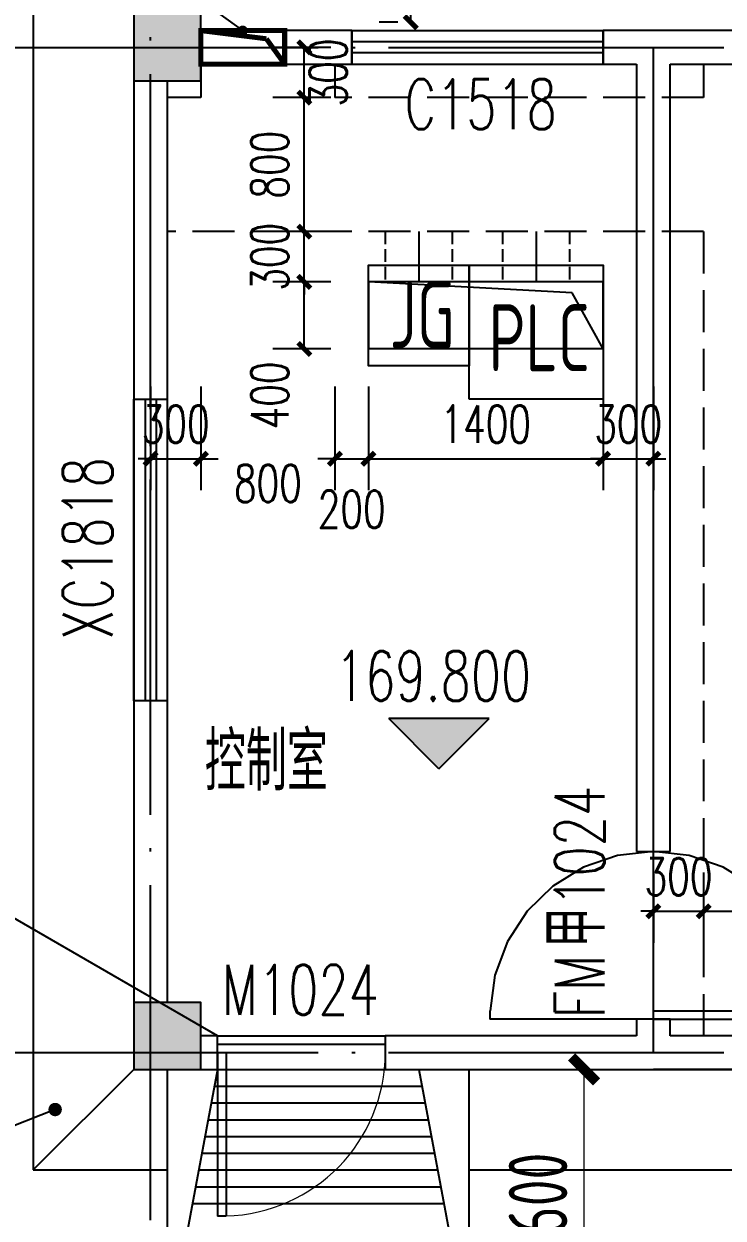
# Model space of a CAD drawing. Header units: millimetres. Extents: x 1742399 to 4898386, y 2481636 to 5226310.
# Drawn here: x 2088733 to 2092905, y 2661853 to 2668980 of the extents above; entities that cross this region are included whole.
import ezdxf

# ---------------------------------------------------------------- set-up
doc = ezdxf.new("R2010")
doc.units = ezdxf.units.MM
doc.header["$LTSCALE"] = 1000
for name, pattern in [('DASH', [0.35, 0.25, -0.1]), ('DASHED2', [0.375, 0.25, -0.125]), ('DOTE', [2.42, 2, -0.2, 0.02, -0.2])]:
    doc.linetypes.add(name, pattern=pattern)
for name, color, linetype in [('COLUMN', 4, 'Continuous'), ('DIM_ELEV', 3, 'Continuous'), ('DIM_LEAD', 3, 'Continuous'), ('DOOR_FIRE_TEXT', 7, 'Continuous'), ('DOTE', 1, 'DOTE'), ('GROUND', 2, 'Continuous'), ('PUB_DIM', 3, 'Continuous'), ('PUB_HATCH', 8, 'Continuous'), ('STAIR', 2, 'Continuous'), ('WALL', 4, 'Continuous'), ('WINDOW_TEXT', 7, 'Continuous'), ('WIRE-照明', 1, 'Continuous'), ('YHJ_剖面_梁板', 4, 'Continuous'), ('YHJ_尺寸_公标', 3, 'Continuous'), ('YHJ_平面_门窗', 3, 'Continuous'), ('YHJ_引出、索引', 3, 'Continuous'), ('建筑条件', 2, 'Continuous'), ('电缆沟', 7, 'Continuous')]:
    doc.layers.add(name, color=color, linetype=linetype)
doc.styles.add('_TCH_DIM', font='SIMPLEX', dxfattribs={"bigfont": 'GBCBIG'})
doc.styles.add('_TCH_DIM_T3', font='SIMPLEX', dxfattribs={"width": 0.705882, "bigfont": 'GBCBIG'})
doc.styles.add('_TCH_WINDOW', font='SIMPLEX', dxfattribs={"bigfont": 'GBCBIG'})
doc.styles.add('TSSD_REIN_T3', font='tssdeng.shx', dxfattribs={"width": 0.7, "bigfont": 'hztxt.shx'})
doc.styles.add('tssdeng', font='tssdeng.shx', dxfattribs={"width": 0.7, "bigfont": 'hztxt.shx'})
doc.dimstyles.new('_TCH_ARCH&&100', dxfattribs={"dimtxt": 350, "dimasz": 150, "dimexe": 100, "dimexo": 200, "dimgap": 100, "dimtad": 1, "dimdec": 0, "dimzin": 0, "dimdsep": 46, "dimtxsty": 'TSSD_REIN_T3', "dimblk": 'ARCHTICK', "dimcen": 0.09, "dimclrt": 7, "dimazin": 2, "dimtfac": 1, "dimtdec": 0, "dimtix": 1, "dimtmove": 2, "dimatfit": 3, "dimfxl": 1, "dimfxlon": 1, "dimtolj": 1, "dimtzin": 0, "dimlwd": 18, "dimlwe": 18, "dimarcsym": 0})
doc.dimstyles.new('_TCH_ARCH&&75', dxfattribs={"dimtxt": 223.125, "dimasz": 75, "dimexe": 187.5, "dimexo": 225, "dimgap": 94.6875, "dimtad": 1, "dimdec": 0, "dimzin": 0, "dimdsep": 46, "dimtxsty": '_TCH_DIM_T3', "dimblk": 'ARCHTICK', "dimcen": 0.09, "dimclrt": 7, "dimazin": 2, "dimtfac": 1, "dimtdec": 0, "dimtix": 1, "dimtmove": 2, "dimatfit": 3, "dimfxl": 75, "dimtolj": 1, "dimtzin": 0, "dimarcsym": 0})
doc.dimstyles.new('_TCH_ARCH_MM_M&&75', dxfattribs={"dimtxt": 223.125, "dimasz": 75, "dimexe": 187.5, "dimexo": 225, "dimgap": 94.6875, "dimtad": 1, "dimdec": 0, "dimzin": 0, "dimdsep": 46, "dimtxsty": '_TCH_DIM_T3', "dimblk": 'ARCHTICK', "dimcen": 0.09, "dimclrt": 7, "dimazin": 2, "dimtfac": 1, "dimtdec": 0, "dimtix": 1, "dimtmove": 2, "dimatfit": 3, "dimfxl": 75, "dimtolj": 1, "dimtzin": 0, "dimarcsym": 0})

# ---------------------------------------------------------------- blocks, each defined once
blk = doc.blocks.new('_FZH')
blk.add_lwpolyline([(-0.5, -0.5), (0.5, -0.5), (0.5, 0.5), (-0.5, 0.5)], close=True)
at = {"layer": 'PUB_HATCH'}
blk.add_solid([(-0.5, -0.5), (0.5, -0.5), (-0.5, 0.5), (0.5, 0.5)], dxfattribs=at)
blk = doc.blocks.new('$WINLIB2D$00000001')
at = {"color": 0}
for points in [[(-0.5, 0.5), (-0.5, -0.5)], [(-0.5, 0.5), (0.5, 0.5)], [(0.5, -0.5), (0.5, 0.5)], [(0.5, 0.1667), (-0.5, 0.1667)], [(0.5, -0.1667), (-0.5, -0.1667)], [(-0.5, -0.5), (0.5, -0.5)]]:
    blk.add_lwpolyline(points, dxfattribs=at)
blk = doc.blocks.new('$DorLib2D$00000001')
for p, q in [((0.45, 0.975), (0.5, 0.975)), ((0.45, 0), (0.45, 0.975)), ((0.5, 0), (0.5, 0.975)), ((0.5, 0), (0.45, 0))]:
    blk.add_line(p, q)
at = {"lineweight": 13}
blk.add_arc((0.475, 0), 0.975, 91.46928, 180, dxfattribs=at)
blk = doc.blocks.new('$DorLib2D$00000148')
at = {"color": 0}
for points in [[(0.45, 0.9747), (0.2372, 0.9456), (0.0359, 0.8705), (-0.144, 0.7533), (-0.2939, 0.5995), (-0.4065, 0.4166), (-0.4763, 0.2135), (-0.5, 0)], [(0.45, 0.975), (0.5, 0.975)], [(0.45, 0), (0.45, 0.975)], [(0.5, 0), (0.5, 0.975)], [(0.5, 0), (0.45, 0)]]:
    blk.add_lwpolyline(points, dxfattribs=at)
at = {"color": 0, "linetype": 'DASHED2'}
for points in [[(-0.5, 0), (-0.4763, -0.2135), (-0.4065, -0.4166), (-0.2939, -0.5995), (-0.144, -0.7533), (0.0359, -0.8705), (0.2372, -0.9456), (0.45, -0.9747)], [(0.5, 0), (0.5, -0.975)], [(0.45, -0.975), (0.5, -0.975)]]:
    blk.add_lwpolyline(points, dxfattribs=at)
blk = doc.blocks.new('_ArchTick')
at = {"color": 0, "linetype": 'ByBlock', "const_width": 0.4}
blk.add_lwpolyline([(-0.5, -0.5), (0.5, 0.5)], dxfattribs=at)
blk = doc.blocks.new('*D427')
at = {"layer": 'Defpoints', "color": 0, "transparency": 16777216}
for p in [(2091388.5, 2662740), (2092075.1, 2662740), (2091388.5, 2661140)]:
    blk.add_point(p, dxfattribs=at)
at = {"layer": 'PUB_DIM', "color": 0, "lineweight": 18, "transparency": 16777216}
for p, q in [((2092074.1, 2662740), (2092175.1, 2662740)), ((2092075.1, 2661140), (2092075.1, 2662740)), ((2092074.1, 2661140), (2092175.1, 2661140))]:
    blk.add_line(p, q, dxfattribs=at)
at = {"layer": 'PUB_DIM', "color": 0, "lineweight": 18, "transparency": 16777216, "xscale": 150, "yscale": 150, "zscale": 150}
for p, rotation in [((2092075.1, 2662740), 90), ((2092075.1, 2661140), 270)]:
    blk.add_blockref('_ArchTick', p, dxfattribs=dict(at, rotation=rotation))
at = {"layer": 'PUB_DIM', "color": 7, "transparency": 16777216, "insert": (2091800.1, 2661940), "char_height": 350, "attachment_point": 5, "rotation": 90, "style": 'TSSD_REIN_T3'}
blk.add_mtext('\\A1;1600', dxfattribs=at)
blk = doc.blocks.new('*D500')
at = {"layer": 'Defpoints', "color": 0, "transparency": 16777216}
for p in [(2091040.5, 2671090), (2091188.5, 2671090), (2091188.5, 2668990)]:
    blk.add_point(p, dxfattribs=at)
at = {"layer": 'PUB_DIM', "color": 0, "lineweight": -2, "transparency": 16777216}
for p, q in [((2090963.5, 2671090), (2090853, 2671090)), ((2091040.5, 2668990), (2091040.5, 2671090)), ((2090963.5, 2668990), (2090853, 2668990))]:
    blk.add_line(p, q, dxfattribs=at)
at = {"layer": 'PUB_DIM', "color": 0, "lineweight": -2, "transparency": 16777216, "xscale": 75, "yscale": 75, "zscale": 75}
for p, rotation in [((2091040.5, 2671090), 90), ((2091040.5, 2668990), 270)]:
    blk.add_blockref('_ArchTick', p, dxfattribs=dict(at, rotation=rotation))
at = {"layer": 'PUB_DIM', "color": 7, "transparency": 16777216, "insert": (2090834.3, 2670040), "char_height": 223.12, "attachment_point": 5, "rotation": 90, "style": '_TCH_DIM_T3'}
blk.add_mtext('\\A1;2100', dxfattribs=at)
blk = doc.blocks.new('*D736')
at = {"layer": 'Defpoints', "color": 0, "transparency": 16777216}
for p in [(2092788.5, 2664140), (2093588.5, 2664140), (2093588.5, 2663683.6)]:
    blk.add_point(p, dxfattribs=at)
at = {"layer": 'YHJ_尺寸_公标', "color": 0, "lineweight": -2, "transparency": 16777216}
for p, q in [((2092788.5, 2663915), (2092788.5, 2663496.1)), ((2093588.5, 2663915), (2093588.5, 2663496.1)), ((2092788.5, 2663683.6), (2093588.5, 2663683.6))]:
    blk.add_line(p, q, dxfattribs=at)
at = {"layer": 'YHJ_尺寸_公标', "color": 0, "lineweight": -2, "transparency": 16777216, "xscale": 75, "yscale": 75, "zscale": 75, "rotation": 180}
blk.add_blockref('_ArchTick', (2092788.5, 2663683.6), dxfattribs=at)
at = {"layer": 'YHJ_尺寸_公标', "color": 0, "lineweight": -2, "transparency": 16777216, "xscale": 75, "yscale": 75, "zscale": 75}
blk.add_blockref('_ArchTick', (2093588.5, 2663683.6), dxfattribs=at)
at = {"layer": 'YHJ_尺寸_公标', "color": 7, "transparency": 16777216, "insert": (2093188.5, 2663889.9), "char_height": 223.12, "attachment_point": 5, "style": '_TCH_DIM_T3'}
blk.add_mtext('\\A1;800', dxfattribs=at)
blk = doc.blocks.new('*D737')
at = {"layer": 'Defpoints', "color": 0, "transparency": 16777216}
for p in [(2092488.5, 2664140), (2092788.5, 2664140), (2092788.5, 2663683.6)]:
    blk.add_point(p, dxfattribs=at)
at = {"layer": 'YHJ_尺寸_公标', "color": 0, "lineweight": -2, "transparency": 16777216}
for p, q in [((2092488.5, 2663915), (2092488.5, 2663496.1)), ((2092788.5, 2663915), (2092788.5, 2663496.1)), ((2092488.5, 2663683.6), (2092413.5, 2663683.6)), ((2092488.5, 2663683.6), (2092788.5, 2663683.6)), ((2092788.5, 2663683.6), (2092863.5, 2663683.6))]:
    blk.add_line(p, q, dxfattribs=at)
at = {"layer": 'YHJ_尺寸_公标', "color": 0, "lineweight": -2, "transparency": 16777216, "xscale": 75, "yscale": 75, "zscale": 75}
blk.add_blockref('_ArchTick', (2092488.5, 2663683.6), dxfattribs=at)
at = {"layer": 'YHJ_尺寸_公标', "color": 0, "lineweight": -2, "transparency": 16777216, "xscale": 75, "yscale": 75, "zscale": 75, "rotation": 180}
blk.add_blockref('_ArchTick', (2092788.5, 2663683.6), dxfattribs=at)
at = {"layer": 'YHJ_尺寸_公标', "color": 7, "transparency": 16777216, "insert": (2092638.5, 2663889.9), "char_height": 223.12, "attachment_point": 5, "style": '_TCH_DIM_T3'}
blk.add_mtext('\\A1;300', dxfattribs=at)
blk = doc.blocks.new('*D738')
at = {"layer": 'Defpoints', "color": 0, "transparency": 16777216}
for p in [(2089488.5, 2667040), (2089788.5, 2667040), (2089788.5, 2666384.8)]:
    blk.add_point(p, dxfattribs=at)
at = {"layer": 'YHJ_尺寸_公标', "color": 0, "lineweight": -2, "transparency": 16777216}
for p, q in [((2089488.5, 2666815), (2089488.5, 2666197.3)), ((2089788.5, 2666815), (2089788.5, 2666197.3)), ((2089488.5, 2666384.8), (2089413.5, 2666384.8)), ((2089488.5, 2666384.8), (2089788.5, 2666384.8)), ((2089788.5, 2666384.8), (2089863.5, 2666384.8))]:
    blk.add_line(p, q, dxfattribs=at)
at = {"layer": 'YHJ_尺寸_公标', "color": 0, "lineweight": -2, "transparency": 16777216, "xscale": 75, "yscale": 75, "zscale": 75}
blk.add_blockref('_ArchTick', (2089488.5, 2666384.8), dxfattribs=at)
at = {"layer": 'YHJ_尺寸_公标', "color": 0, "lineweight": -2, "transparency": 16777216, "xscale": 75, "yscale": 75, "zscale": 75, "rotation": 180}
blk.add_blockref('_ArchTick', (2089788.5, 2666384.8), dxfattribs=at)
at = {"layer": 'YHJ_尺寸_公标', "color": 7, "transparency": 16777216, "insert": (2089638.5, 2666591), "char_height": 223.12, "attachment_point": 5, "style": '_TCH_DIM_T3'}
blk.add_mtext('\\A1;300', dxfattribs=at)
blk = doc.blocks.new('*D739')
at = {"layer": 'Defpoints', "color": 0, "transparency": 16777216}
for p in [(2089788.5, 2667040), (2090588.5, 2667040), (2090588.5, 2666384.8)]:
    blk.add_point(p, dxfattribs=at)
at = {"layer": 'YHJ_尺寸_公标', "color": 0, "lineweight": -2, "transparency": 16777216}
for p, q in [((2089788.5, 2666815), (2089788.5, 2666197.3)), ((2090588.5, 2666815), (2090588.5, 2666197.3)), ((2089788.5, 2666384.8), (2089891.3, 2666384.8)), ((2090588.5, 2666384.8), (2090485.6, 2666384.8))]:
    blk.add_line(p, q, dxfattribs=at)
at = {"layer": 'YHJ_尺寸_公标', "color": 0, "lineweight": -2, "transparency": 16777216, "xscale": 75, "yscale": 75, "zscale": 75, "rotation": 180}
blk.add_blockref('_ArchTick', (2089788.5, 2666384.8), dxfattribs=at)
at = {"layer": 'YHJ_尺寸_公标', "color": 0, "lineweight": -2, "transparency": 16777216, "xscale": 75, "yscale": 75, "zscale": 75}
blk.add_blockref('_ArchTick', (2090588.5, 2666384.8), dxfattribs=at)
at = {"layer": 'YHJ_尺寸_公标', "color": 7, "transparency": 16777216, "insert": (2090188.5, 2666237.4), "char_height": 223.12, "attachment_point": 5, "style": '_TCH_DIM_T3'}
blk.add_mtext('\\A1;800', dxfattribs=at)
blk = doc.blocks.new('*D740')
at = {"layer": 'Defpoints', "color": 0, "transparency": 16777216}
for p in [(2090588.5, 2667040), (2090788.5, 2667040), (2090788.5, 2666384.8)]:
    blk.add_point(p, dxfattribs=at)
at = {"layer": 'YHJ_尺寸_公标', "color": 0, "lineweight": -2, "transparency": 16777216}
for p, q in [((2090588.5, 2666815), (2090588.5, 2666197.3)), ((2090788.5, 2666815), (2090788.5, 2666197.3)), ((2090588.5, 2666384.8), (2090788.5, 2666384.8))]:
    blk.add_line(p, q, dxfattribs=at)
at = {"layer": 'YHJ_尺寸_公标', "color": 0, "lineweight": -2, "transparency": 16777216, "xscale": 75, "yscale": 75, "zscale": 75, "rotation": 180}
blk.add_blockref('_ArchTick', (2090588.5, 2666384.8), dxfattribs=at)
at = {"layer": 'YHJ_尺寸_公标', "color": 0, "lineweight": -2, "transparency": 16777216, "xscale": 75, "yscale": 75, "zscale": 75}
blk.add_blockref('_ArchTick', (2090788.5, 2666384.8), dxfattribs=at)
at = {"layer": 'YHJ_尺寸_公标', "color": 7, "transparency": 16777216, "insert": (2090688.5, 2666082.9), "char_height": 223.12, "attachment_point": 5, "style": '_TCH_DIM_T3'}
blk.add_mtext('\\A1;200', dxfattribs=at)
blk = doc.blocks.new('*D741')
at = {"layer": 'Defpoints', "color": 0, "transparency": 16777216}
for p in [(2090788.5, 2667040), (2092188.5, 2667040), (2092188.5, 2666384.8)]:
    blk.add_point(p, dxfattribs=at)
at = {"layer": 'YHJ_尺寸_公标', "color": 0, "lineweight": -2, "transparency": 16777216}
for p, q in [((2090788.5, 2666815), (2090788.5, 2666197.3)), ((2092188.5, 2666815), (2092188.5, 2666197.3)), ((2090788.5, 2666384.8), (2092188.5, 2666384.8))]:
    blk.add_line(p, q, dxfattribs=at)
at = {"layer": 'YHJ_尺寸_公标', "color": 0, "lineweight": -2, "transparency": 16777216, "xscale": 75, "yscale": 75, "zscale": 75, "rotation": 180}
blk.add_blockref('_ArchTick', (2090788.5, 2666384.8), dxfattribs=at)
at = {"layer": 'YHJ_尺寸_公标', "color": 0, "lineweight": -2, "transparency": 16777216, "xscale": 75, "yscale": 75, "zscale": 75}
blk.add_blockref('_ArchTick', (2092188.5, 2666384.8), dxfattribs=at)
at = {"layer": 'YHJ_尺寸_公标', "color": 7, "transparency": 16777216, "insert": (2091488.5, 2666591), "char_height": 223.12, "attachment_point": 5, "style": '_TCH_DIM_T3'}
blk.add_mtext('\\A1;1400', dxfattribs=at)
blk = doc.blocks.new('*D742')
at = {"layer": 'Defpoints', "color": 0, "transparency": 16777216}
for p in [(2092188.5, 2667040), (2092488.5, 2667040), (2092488.5, 2666384.8)]:
    blk.add_point(p, dxfattribs=at)
at = {"layer": 'YHJ_尺寸_公标', "color": 0, "lineweight": -2, "transparency": 16777216}
for p, q in [((2092188.5, 2666815), (2092188.5, 2666197.3)), ((2092488.5, 2666815), (2092488.5, 2666197.3)), ((2092188.5, 2666384.8), (2092113.5, 2666384.8)), ((2092188.5, 2666384.8), (2092488.5, 2666384.8)), ((2092488.5, 2666384.8), (2092563.5, 2666384.8))]:
    blk.add_line(p, q, dxfattribs=at)
at = {"layer": 'YHJ_尺寸_公标', "color": 0, "lineweight": -2, "transparency": 16777216, "xscale": 75, "yscale": 75, "zscale": 75}
blk.add_blockref('_ArchTick', (2092188.5, 2666384.8), dxfattribs=at)
at = {"layer": 'YHJ_尺寸_公标', "color": 0, "lineweight": -2, "transparency": 16777216, "xscale": 75, "yscale": 75, "zscale": 75, "rotation": 180}
blk.add_blockref('_ArchTick', (2092488.5, 2666384.8), dxfattribs=at)
at = {"layer": 'YHJ_尺寸_公标', "color": 7, "transparency": 16777216, "insert": (2092338.5, 2666591), "char_height": 223.12, "attachment_point": 5, "style": '_TCH_DIM_T3'}
blk.add_mtext('\\A1;300', dxfattribs=at)
blk = doc.blocks.new('*D743')
at = {"layer": 'Defpoints', "color": 0, "transparency": 16777216}
for p in [(2090405.7, 2668840), (2090788.5, 2668840), (2090788.5, 2668540)]:
    blk.add_point(p, dxfattribs=at)
at = {"layer": 'YHJ_尺寸_公标', "color": 0, "lineweight": -2, "transparency": 16777216}
for p, q in [((2090563.5, 2668840), (2090218.2, 2668840)), ((2090405.7, 2668540), (2090405.7, 2668840)), ((2090563.5, 2668540), (2090218.2, 2668540))]:
    blk.add_line(p, q, dxfattribs=at)
at = {"layer": 'YHJ_尺寸_公标', "color": 0, "lineweight": -2, "transparency": 16777216, "xscale": 75, "yscale": 75, "zscale": 75}
for p, rotation in [((2090405.7, 2668840), 90), ((2090405.7, 2668540), 270)]:
    blk.add_blockref('_ArchTick', p, dxfattribs=dict(at, rotation=rotation))
at = {"layer": 'YHJ_尺寸_公标', "color": 7, "transparency": 16777216, "insert": (2090548.3, 2668690), "char_height": 223.12, "attachment_point": 5, "rotation": 90, "style": '_TCH_DIM_T3'}
blk.add_mtext('\\A1;300', dxfattribs=at)
blk = doc.blocks.new('*D744')
at = {"layer": 'Defpoints', "color": 0, "transparency": 16777216}
for p in [(2090405.7, 2668540), (2090788.5, 2668540), (2090788.5, 2667740)]:
    blk.add_point(p, dxfattribs=at)
at = {"layer": 'YHJ_尺寸_公标', "color": 0, "lineweight": -2, "transparency": 16777216}
for p, q in [((2090563.5, 2668540), (2090218.2, 2668540)), ((2090405.7, 2667740), (2090405.7, 2668540)), ((2090563.5, 2667740), (2090218.2, 2667740))]:
    blk.add_line(p, q, dxfattribs=at)
at = {"layer": 'YHJ_尺寸_公标', "color": 0, "lineweight": -2, "transparency": 16777216, "xscale": 75, "yscale": 75, "zscale": 75}
for p, rotation in [((2090405.7, 2668540), 90), ((2090405.7, 2667740), 270)]:
    blk.add_blockref('_ArchTick', p, dxfattribs=dict(at, rotation=rotation))
at = {"layer": 'YHJ_尺寸_公标', "color": 7, "transparency": 16777216, "insert": (2090199.4, 2668140), "char_height": 223.12, "attachment_point": 5, "rotation": 90, "style": '_TCH_DIM_T3'}
blk.add_mtext('\\A1;800', dxfattribs=at)
blk = doc.blocks.new('*D745')
at = {"layer": 'Defpoints', "color": 0, "transparency": 16777216}
for p in [(2090405.7, 2667740), (2090788.5, 2667740), (2090788.5, 2667440)]:
    blk.add_point(p, dxfattribs=at)
at = {"layer": 'YHJ_尺寸_公标', "color": 0, "lineweight": -2, "transparency": 16777216}
for p, q in [((2090405.7, 2667740), (2090405.7, 2667815)), ((2090563.5, 2667740), (2090218.2, 2667740)), ((2090405.7, 2667440), (2090405.7, 2667740)), ((2090563.5, 2667440), (2090218.2, 2667440)), ((2090405.7, 2667440), (2090405.7, 2667365))]:
    blk.add_line(p, q, dxfattribs=at)
at = {"layer": 'YHJ_尺寸_公标', "color": 0, "lineweight": -2, "transparency": 16777216, "xscale": 75, "yscale": 75, "zscale": 75}
for p, rotation in [((2090405.7, 2667740), 270), ((2090405.7, 2667440), 90)]:
    blk.add_blockref('_ArchTick', p, dxfattribs=dict(at, rotation=rotation))
at = {"layer": 'YHJ_尺寸_公标', "color": 7, "transparency": 16777216, "insert": (2090199.4, 2667590), "char_height": 223.12, "attachment_point": 5, "rotation": 90, "style": '_TCH_DIM_T3'}
blk.add_mtext('\\A1;300', dxfattribs=at)
blk = doc.blocks.new('*D746')
at = {"layer": 'Defpoints', "color": 0, "transparency": 16777216}
for p in [(2090405.7, 2667440), (2090788.5, 2667440), (2090788.5, 2667040)]:
    blk.add_point(p, dxfattribs=at)
at = {"layer": 'YHJ_尺寸_公标', "color": 0, "lineweight": -2, "transparency": 16777216}
for p, q in [((2090563.5, 2667440), (2090218.2, 2667440)), ((2090405.7, 2667040), (2090405.7, 2667440)), ((2090563.5, 2667040), (2090218.2, 2667040))]:
    blk.add_line(p, q, dxfattribs=at)
at = {"layer": 'YHJ_尺寸_公标', "color": 0, "lineweight": -2, "transparency": 16777216, "xscale": 75, "yscale": 75, "zscale": 75}
for p, rotation in [((2090405.7, 2667440), 90), ((2090405.7, 2667040), 270)]:
    blk.add_blockref('_ArchTick', p, dxfattribs=dict(at, rotation=rotation))
at = {"layer": 'YHJ_尺寸_公标', "color": 7, "transparency": 16777216, "insert": (2090199.4, 2666762.5), "char_height": 223.12, "attachment_point": 5, "rotation": 90, "style": '_TCH_DIM_T3'}
blk.add_mtext('\\A1;400', dxfattribs=at)
blk = doc.blocks.new('*D747')
at = {"layer": 'Defpoints', "color": 0, "transparency": 16777216}
for p in [(2089788.5, 2669187.6), (2089488.5, 2668940), (2089788.5, 2668940)]:
    blk.add_point(p, dxfattribs=at)
at = {"layer": 'YHJ_尺寸_公标', "color": 0, "lineweight": -2, "transparency": 16777216}
for p, q in [((2089488.5, 2669165), (2089488.5, 2669375.1)), ((2089788.5, 2669165), (2089788.5, 2669375.1)), ((2089488.5, 2669187.6), (2089788.5, 2669187.6))]:
    blk.add_line(p, q, dxfattribs=at)
at = {"layer": 'YHJ_尺寸_公标', "color": 0, "lineweight": -2, "transparency": 16777216, "xscale": 75, "yscale": 75, "zscale": 75, "rotation": 180}
blk.add_blockref('_ArchTick', (2089488.5, 2669187.6), dxfattribs=at)
at = {"layer": 'YHJ_尺寸_公标', "color": 0, "lineweight": -2, "transparency": 16777216, "xscale": 75, "yscale": 75, "zscale": 75}
blk.add_blockref('_ArchTick', (2089788.5, 2669187.6), dxfattribs=at)
at = {"layer": 'YHJ_尺寸_公标', "color": 7, "transparency": 16777216, "insert": (2089211, 2669393.8), "char_height": 223.12, "attachment_point": 5, "style": '_TCH_DIM_T3'}
blk.add_mtext('\\A1;300', dxfattribs=at)
blk = doc.blocks.new('*D748')
at = {"layer": 'Defpoints', "color": 0, "transparency": 16777216}
for p in [(2090288.5, 2669187.6), (2089788.5, 2668940), (2090288.5, 2668940)]:
    blk.add_point(p, dxfattribs=at)
at = {"layer": 'YHJ_尺寸_公标', "color": 0, "lineweight": -2, "transparency": 16777216}
for p, q in [((2089788.5, 2669165), (2089788.5, 2669375.1)), ((2090288.5, 2669165), (2090288.5, 2669375.1)), ((2089788.5, 2669187.6), (2089713.5, 2669187.6)), ((2089788.5, 2669187.6), (2090288.5, 2669187.6)), ((2090288.5, 2669187.6), (2090363.5, 2669187.6))]:
    blk.add_line(p, q, dxfattribs=at)
at = {"layer": 'YHJ_尺寸_公标', "color": 0, "lineweight": -2, "transparency": 16777216, "xscale": 75, "yscale": 75, "zscale": 75}
blk.add_blockref('_ArchTick', (2089788.5, 2669187.6), dxfattribs=at)
at = {"layer": 'YHJ_尺寸_公标', "color": 0, "lineweight": -2, "transparency": 16777216, "xscale": 75, "yscale": 75, "zscale": 75, "rotation": 180}
blk.add_blockref('_ArchTick', (2090288.5, 2669187.6), dxfattribs=at)
at = {"layer": 'YHJ_尺寸_公标', "color": 7, "transparency": 16777216, "insert": (2090038.5, 2669393.8), "char_height": 223.12, "attachment_point": 5, "style": '_TCH_DIM_T3'}
blk.add_mtext('\\A1;500', dxfattribs=at)

msp = doc.modelspace()

# ---------------------------------------------------------------- hatches: boundary and pattern name
at = {"layer": 'DIM_ELEV'}
msp.add_hatch(color=256, dxfattribs=at).paths.add_polyline_path([(2091209.2, 2664534.5), (2091509.2, 2664834.5), (2090909.2, 2664834.5)])

# ---------------------------------------------------------------- linework, layer by layer
for p, q in [((2091209.2, 2664534.5), (2090909.2, 2664834.5)), ((2091509.2, 2664834.5), (2090909.2, 2664834.5)), ((2091209.2, 2664534.5), (2091509.2, 2664834.5))]:
    msp.add_line(p, q, dxfattribs=at)
at = {"layer": 'DIM_LEAD'}
for p, q in [((2089888.5, 2662940), (2088165.8, 2663934.6)), ((2088919.1, 2662500.6), (2087681.2, 2662011.5))]:
    msp.add_line(p, q, dxfattribs=at)
at = {"layer": 'DIM_LEAD', "const_width": 40}
msp.add_lwpolyline([(2088937.7, 2662507.9, 1), (2088900.5, 2662493.2, 1)], format="xyb", close=True, dxfattribs=at)
at = {"layer": 'DOTE'}
for p, q in [((2089488.5, 2661840), (2089488.5, 2681540)), ((2088488.5, 2668840), (2097288.5, 2668840)), ((2091088.5, 2667740), (2091088.5, 2667440)), ((2091788.5, 2667740), (2091788.5, 2667440)), ((2088488.5, 2662840), (2097288.5, 2662840))]:
    msp.add_line(p, q, dxfattribs=at)
at = {"layer": 'DOTE', "ltscale": 1100}
msp.add_lwpolyline([(2092488.5, 2662840), (2092488.5, 2668840)], dxfattribs=at)
at = {"layer": 'GROUND'}
for p, q in [((2088788.5, 2681240), (2088788.5, 2662140)), ((2089388.5, 2668640), (2089388.5, 2663140)), ((2089388.5, 2662740), (2088788.5, 2662140)), ((2091388.5, 2662740), (2095988.5, 2662740)), ((2088788.5, 2662140), (2089588.5, 2662140)), ((2091388.5, 2662140), (2096988.5, 2662140))]:
    msp.add_line(p, q, dxfattribs=at)
at = {"layer": 'STAIR'}
for p, q in [((2089588.5, 2661140), (2089588.5, 2662740)), ((2089588.5, 2662740), (2091388.5, 2662740)), ((2089888.5, 2662740), (2089588.5, 2661140)), ((2091088.5, 2662740), (2091388.5, 2661140)), ((2091388.5, 2661140), (2091388.5, 2662740)), ((2089869.7, 2662640), (2091107.2, 2662640)), ((2089851, 2662540), (2091126, 2662540)), ((2089832.2, 2662440), (2091144.7, 2662440)), ((2089813.5, 2662340), (2091163.5, 2662340)), ((2089794.7, 2662240), (2091182.2, 2662240)), ((2089776, 2662140), (2091201, 2662140)), ((2089757.2, 2662040), (2091219.7, 2662040)), ((2089738.5, 2661940), (2091238.5, 2661940))]:
    msp.add_line(p, q, dxfattribs=at)
at = {"layer": 'WALL'}
for p, q in [((2090688.5, 2668940), (2089788.5, 2668940)), ((2090688.5, 2668740), (2090688.5, 2668940)), ((2092488.5, 2668940), (2092188.5, 2668940)), ((2092188.5, 2668940), (2092188.5, 2668740)), ((2094988.5, 2668940), (2092488.5, 2668940)), ((2089788.5, 2668740), (2090688.5, 2668740)), ((2092188.5, 2668740), (2092388.5, 2668740)), ((2092388.5, 2668740), (2092388.5, 2664040)), ((2092588.5, 2664040), (2092588.5, 2668740)), ((2092588.5, 2668740), (2094988.5, 2668740)), ((2089388.5, 2668640), (2089388.5, 2666740)), ((2089588.5, 2666740), (2089588.5, 2668640)), ((2089388.5, 2666740), (2089588.5, 2666740)), ((2089588.5, 2664940), (2089388.5, 2664940)), ((2089388.5, 2664940), (2089388.5, 2663140)), ((2089588.5, 2663140), (2089588.5, 2664940)), ((2092388.5, 2664040), (2092588.5, 2664040)), ((2092588.5, 2663040), (2092388.5, 2663040)), ((2092388.5, 2663040), (2092388.5, 2662940)), ((2092588.5, 2662940), (2092588.5, 2663040)), ((2089888.5, 2662940), (2089788.5, 2662940)), ((2089888.5, 2662740), (2089888.5, 2662940)), ((2092388.5, 2662940), (2090888.5, 2662940)), ((2090888.5, 2662940), (2090888.5, 2662740)), ((2095988.5, 2662940), (2092588.5, 2662940)), ((2089788.5, 2662740), (2089888.5, 2662740)), ((2090888.5, 2662740), (2092488.5, 2662740)), ((2095988.5, 2662740), (2092488.5, 2662740))]:
    msp.add_line(p, q, dxfattribs=at)
at = {"layer": 'WIRE-照明', "color": 8}
for points in [[(2091388.5, 2667540), (2091388.5, 2666940), (2090788.5, 2666940), (2090788.5, 2667540)], [(2091388.5, 2666740), (2091388.5, 2667540), (2092188.5, 2667540), (2092188.5, 2666740)]]:
    msp.add_lwpolyline(points, close=True, dxfattribs=at)
at = {"layer": 'YHJ_剖面_梁板'}
for points in [[(2089888.5, 2662940), (2090888.5, 2662940)], [(2089888.5, 2662890), (2090888.5, 2662890)]]:
    msp.add_lwpolyline(points, dxfattribs=at)
at = {"layer": 'YHJ_引出、索引'}
msp.add_line((2090038.5, 2668940), (2089048.9, 2669657.7), dxfattribs=at)
at = {"layer": 'YHJ_引出、索引', "const_width": 30}
msp.add_lwpolyline([(2090050.6, 2668931.2, 1), (2090026.3, 2668948.8, 1)], format="xyb", close=True, dxfattribs=at)
at = {"layer": '建筑条件', "color": 2, "linetype": 'DASH', "ltscale": 0.3}
for p, q in [((2090888.5, 2667740), (2090888.5, 2667440)), ((2091288.5, 2667740), (2091288.5, 2667440)), ((2091588.5, 2667740), (2091588.5, 2667440)), ((2091988.5, 2667740), (2091988.5, 2667440))]:
    msp.add_line(p, q, dxfattribs=at)
at = {"layer": '建筑条件', "color": 2, "linetype": 'Continuous'}
for p, q in [((2092188.5, 2667440), (2090788.5, 2667440)), ((2092004.2, 2667374.9), (2090788.5, 2667440)), ((2092188.5, 2667040), (2092188.5, 2667440)), ((2092188.5, 2667040), (2092004.2, 2667374.9)), ((2092188.5, 2667040), (2090788.5, 2667040))]:
    msp.add_line(p, q, dxfattribs=at)
at = {"layer": '建筑条件', "color": 1, "linetype": 'Continuous', "const_width": 30}
for points in [[(2090288.5, 2668940), (2089788.5, 2668940), (2089788.5, 2668740), (2090288.5, 2668740)], [(2090288.5, 2668940), (2090288.5, 2668740), (2089788.5, 2668740), (2089788.5, 2668940)]]:
    msp.add_lwpolyline(points, close=True, dxfattribs=at)
for points in [[(2089788.5, 2668940), (2090179.2, 2668891.1)], [(2090179.2, 2668891.1), (2090288.5, 2668740)]]:
    msp.add_lwpolyline(points, dxfattribs=at)
at = {"layer": '建筑条件', "color": 2, "linetype": 'Continuous'}
msp.add_lwpolyline([(2090788.5, 2667440), (2090788.5, 2667040)], dxfattribs=at)
at = {"layer": '电缆沟', "color": 2, "linetype": 'DASH'}
for p, q in [((2089788.5, 2668740), (2089788.5, 2668540)), ((2090588.5, 2668740), (2090588.5, 2668540)), ((2092788.5, 2668740), (2092788.5, 2668540)), ((2089788.5, 2668540), (2089588.5, 2668540)), ((2092788.5, 2668540), (2090588.5, 2668540)), ((2092788.5, 2667740), (2089588.5, 2667740)), ((2092788.5, 2667740), (2092788.5, 2662940))]:
    msp.add_line(p, q, dxfattribs=at)

# ---------------------------------------------------------------- block references
at = {"layer": 'COLUMN', "xscale": 400, "yscale": 400, "zscale": 400}
for p in [(2089588.5, 2668840), (2089588.5, 2662940)]:
    msp.add_blockref('_FZH', p, dxfattribs=at)
at = {"layer": 'YHJ_平面_门窗'}
ref = msp.add_blockref('$WINLIB2D$00000001', (2091438.5, 2668840), dxfattribs=dict(at, xscale=1500, yscale=200, zscale=1500))
ref.add_attrib('A', 'C1518', (2091003.5, 2668352.1), dxfattribs={"layer": 'WINDOW_TEXT', "height": 297.5, "style": '_TCH_WINDOW', "width": 0.705882})
ref = msp.add_blockref('$WINLIB2D$00000001', (2089488.5, 2665840), dxfattribs=dict(at, xscale=1800, yscale=-200, zscale=1800, rotation=90))
ref.add_attrib('A', 'XC1818', (2089262.2, 2665305), dxfattribs={"layer": 'WINDOW_TEXT', "height": 297.5, "rotation": 90, "style": '_TCH_WINDOW', "width": 0.705882})
at = {"layer": 'YHJ_平面_门窗', "ltscale": 100, "xscale": -1000, "yscale": -1000, "zscale": -1000, "rotation": 90}
msp.add_blockref('$DorLib2D$00000148', (2092488.5, 2663540), dxfattribs=at)
at = {"layer": 'YHJ_平面_门窗'}
ref = msp.add_blockref('$DorLib2D$00000001', (2090388.5, 2662840), dxfattribs=dict(at, xscale=1000, yscale=1000, zscale=1000, rotation=180))
ref.add_attrib('A', 'M1024', (2089913.5, 2663066.3), dxfattribs={"layer": 'WINDOW_TEXT', "height": 297.5, "style": '_TCH_WINDOW', "width": 0.705882})

# ---------------------------------------------------------------- texts
at = {"layer": 'DIM_ELEV', "color": 7, "style": '_TCH_DIM', "width": 0.705882}
msp.add_text('169.800', height=297.5, dxfattribs=at).set_placement((2090589.2, 2664939.5))
at = {"layer": 'DOOR_FIRE_TEXT', "style": '_TCH_WINDOW', "width": 0.705882}
for s, p in [('1024', (2092197.7, 2663712.1)), ('FM', (2092197.7, 2663046.4))]:
    msp.add_text(s, height=297.5, rotation=90, dxfattribs=at).set_placement(p)
at = {"layer": 'DOOR_FIRE_TEXT', "style": '_TCH_WINDOW'}
msp.add_text('甲', height=337.6, rotation=90, dxfattribs=at).set_placement((2092197.7, 2663466.4))
at = {"layer": '电缆沟', "color": 8, "linetype": 'DASH', "ltscale": 1.5, "style": 'tssdeng', "width": 0.7}
for s, rotation, p in [('JG', 359.99999, (2090914.9, 2667044.7)), ('PLC', 0.00001, (2091505.5, 2666906.7))]:
    msp.add_text(s, height=400, rotation=rotation, dxfattribs=at).set_placement(p)
at = {"layer": '电缆沟', "ltscale": 1.5, "style": 'tssdeng', "width": 0.7}
msp.add_text('控制室', height=350, dxfattribs=at).set_placement((2089811.9, 2664403.3))

# ---------------------------------------------------------------- dimensions: what is measured, and where the dimension line sits
at = {"layer": 'PUB_DIM'}
for p1, p2, distance, dimstyle, picture, middle in [((2091188.5, 2668990), (2091188.5, 2671090), 147.9, '_TCH_ARCH&&75', '*D500', (2090834.3, 2670040)), ((2091388.5, 2661140), (2091388.5, 2662740), -686.7, '_TCH_ARCH&&100', '*D427', (2091800.1, 2661940))]:
    dim = msp.add_aligned_dim(p1=p1, p2=p2, distance=distance, dimstyle=dimstyle, dxfattribs=at)
    dim.commit()
    dim.dimension.update_dxf_attribs({"geometry": picture, "text_midpoint": middle})
at = {"layer": 'YHJ_尺寸_公标'}
for base, p1, p2, angle, picture, middle in [((2089788.5, 2669187.6), (2089488.5, 2668940), (2089788.5, 2668940), 0, '*D747', (2089211, 2669393.8)), ((2090405.7, 2668840), (2090788.5, 2668540), (2090788.5, 2668840), 90, '*D743', (2090548.3, 2668690)), ((2090405.7, 2667440), (2090788.5, 2667040), (2090788.5, 2667440), 90, '*D746', (2090199.4, 2666762.5)), ((2090588.5, 2666384.8), (2089788.5, 2667040), (2090588.5, 2667040), 0, '*D739', (2090188.5, 2666237.4)), ((2090788.5, 2666384.8), (2090588.5, 2667040), (2090788.5, 2667040), 0, '*D740', (2090688.5, 2666082.9))]:
    dim = msp.add_linear_dim(base=base, p1=p1, p2=p2, angle=angle, dimstyle='_TCH_ARCH_MM_M&&75', dxfattribs=at)
    dim.commit()
    dim.dimension.update_dxf_attribs({"geometry": picture, "text_midpoint": middle, "dimtype": 161})
for p1, p2, distance, picture, middle in [((2089788.5, 2668940), (2090288.5, 2668940), 247.6, '*D748', (2090038.5, 2669393.8)), ((2090788.5, 2667740), (2090788.5, 2668540), 382.8, '*D744', (2090199.4, 2668140)), ((2090788.5, 2667440), (2090788.5, 2667740), 382.8, '*D745', (2090199.4, 2667590)), ((2089488.5, 2667040), (2089788.5, 2667040), -655.2, '*D738', (2089638.5, 2666591)), ((2090788.5, 2667040), (2092188.5, 2667040), -655.2, '*D741', (2091488.5, 2666591)), ((2092188.5, 2667040), (2092488.5, 2667040), -655.2, '*D742', (2092338.5, 2666591)), ((2092488.5, 2664140), (2092788.5, 2664140), -456.4, '*D737', (2092638.5, 2663889.9)), ((2092788.5, 2664140), (2093588.5, 2664140), -456.4, '*D736', (2093188.5, 2663889.9))]:
    dim = msp.add_aligned_dim(p1=p1, p2=p2, distance=distance, dimstyle='_TCH_ARCH_MM_M&&75', dxfattribs=at)
    dim.commit()
    dim.dimension.update_dxf_attribs({"geometry": picture, "text_midpoint": middle})

doc.saveas('drawing.dxf')
